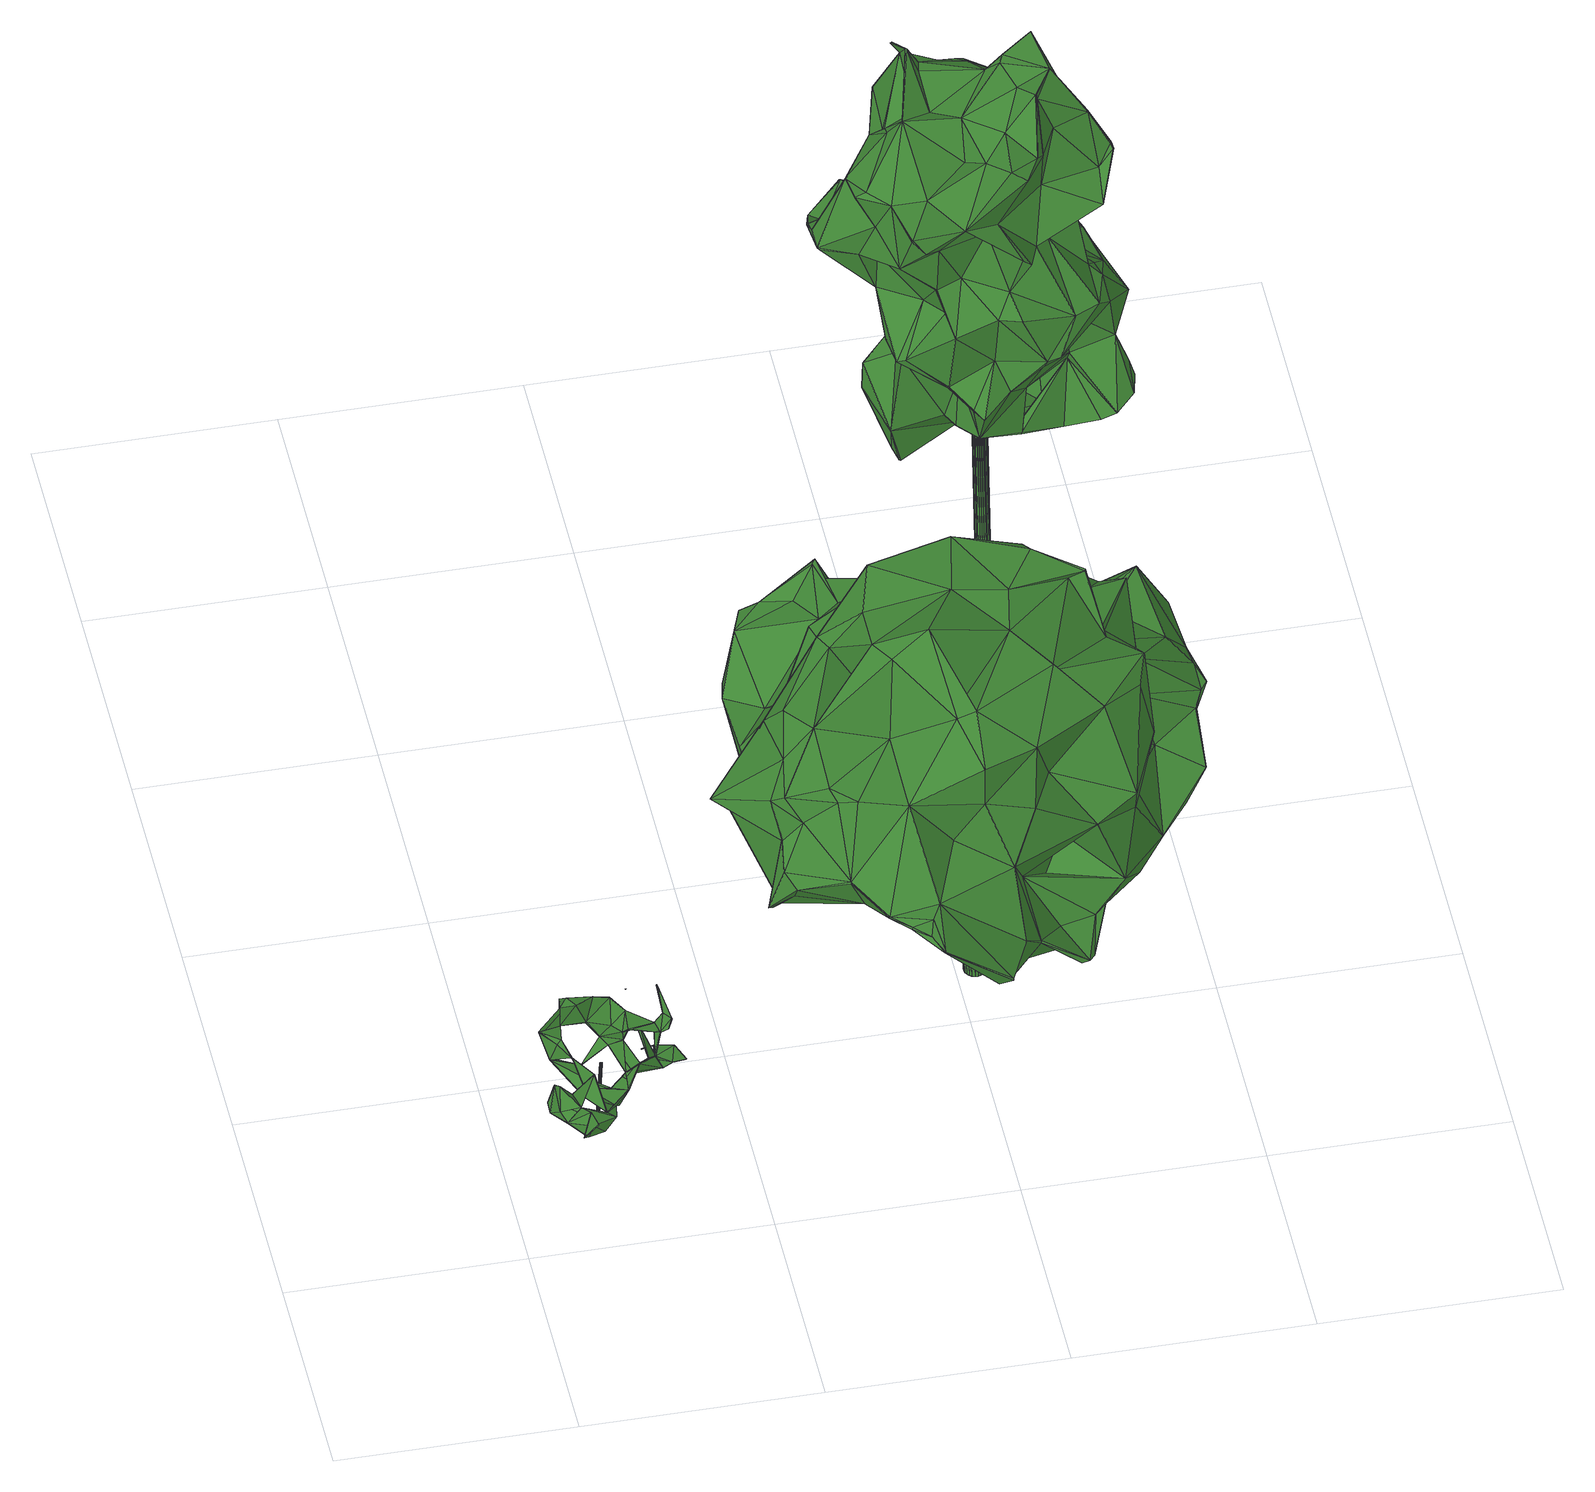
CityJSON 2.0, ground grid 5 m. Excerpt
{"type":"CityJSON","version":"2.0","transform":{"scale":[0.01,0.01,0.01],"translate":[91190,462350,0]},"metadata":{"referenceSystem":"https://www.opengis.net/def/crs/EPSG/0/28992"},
"CityObjects":{
"tree1":{"type":"SolitaryVegetationObject","attributes":{"gtid":108,"crown_width_m":3.18,"crown_median_z":3.45,"trunk_H_m":1.84,"trunk_DBH_m":0.0547,"trunk_radius_m":0.0273,"trunk_base_height_m":1.61,"original_gtid":"109"},"geometry":[{"type":"Solid","lod":"3","boundaries":[[[[0,1,2]],[[3,4,5]],[[6,7,8]],[[9,7,10]],[[11,12,13]],[[14,15,16]],[[17,18,19]],[[20,17,19]],[[21,22,23]],[[24,25,26]],[[27,28,29]],[[29,30,27]],[[31,13,24]],[[23,22,32]],[[25,33,34]],[[35,34,33]],[[36,37,38]],[[39,31,40]],[[39,11,31]],[[3,5,41]],[[11,13,31]],[[42,43,10]],[[44,45,46]],[[47,8,0]],[[48,49,46]],[[50,23,32]],[[6,42,7]],[[51,52,53]],[[54,4,3]],[[37,55,56]],[[18,57,58]],[[59,60,61]],[[62,44,63]],[[23,50,21]],[[64,65,20]],[[24,64,25]],[[47,6,8]],[[42,66,43]],[[67,68,69]],[[70,45,41]],[[15,71,72]],[[73,74,75]],[[76,77,78]],[[39,40,26]],[[20,25,64]],[[79,80,81]],[[82,13,12]],[[17,65,57]],[[38,37,83]],[[18,17,57]],[[84,48,85]],[[86,87,88]],[[6,66,42]],[[85,61,89]],[[90,91,63]],[[92,93,94]],[[95,8,7]],[[81,96,79]],[[81,80,96]],[[80,79,96]],[[97,49,62]],[[98,99,100]],[[29,16,101]],[[10,7,42]],[[22,56,29]],[[56,83,29]],[[44,90,53]],[[89,51,53]],[[66,102,103]],[[104,67,69]],[[100,61,105]],[[37,22,83]],[[106,107,108]],[[101,16,15]],[[47,90,6]],[[109,45,67]],[[108,35,106]],[[86,88,110]],[[60,111,61]],[[109,104,27]],[[67,104,109]],[[110,15,112]],[[90,102,66]],[[107,106,113]],[[107,113,75]],[[114,71,15]],[[51,36,38]],[[115,116,47]],[[105,117,110]],[[88,117,105]],[[73,118,119]],[[27,104,120]],[[15,72,101]],[[58,19,18]],[[66,6,90]],[[15,105,111]],[[109,27,85]],[[117,98,110]],[[94,52,51]],[[34,57,65]],[[45,48,46]],[[82,64,121]],[[82,121,13]],[[84,122,123]],[[84,123,73]],[[21,50,124]],[[75,74,107]],[[24,40,31]],[[26,40,24]],[[55,125,92]],[[126,127,128]],[[53,52,44]],[[61,111,30]],[[5,4,129]],[[70,67,45]],[[130,35,131]],[[66,103,43]],[[132,103,102]],[[87,71,88]],[[68,67,70]],[[68,70,133]],[[9,95,7]],[[117,134,98]],[[122,95,9]],[[129,4,54]],[[105,15,88]],[[48,76,49]],[[71,87,72]],[[62,49,76]],[[50,28,124]],[[38,83,135]],[[108,34,35]],[[136,100,99]],[[2,115,0]],[[1,115,2]],[[14,112,15]],[[26,107,74]],[[25,119,26]],[[34,119,25]],[[83,93,29]],[[92,29,93]],[[136,119,137]],[[85,27,105]],[[27,30,105]],[[34,138,119]],[[139,84,73]],[[139,73,75]],[[100,140,61]],[[138,74,119]],[[90,47,116]],[[118,141,136]],[[142,143,144]],[[144,122,84]],[[144,84,139]],[[145,144,143]],[[146,144,145]],[[147,145,143]],[[146,143,142]],[[105,112,98]],[[111,105,30]],[[89,61,30]],[[98,148,99]],[[136,141,100]],[[103,132,149]],[[30,125,89]],[[77,118,73]],[[36,89,125]],[[36,125,55]],[[26,119,107]],[[110,150,86]],[[144,95,122]],[[135,92,38]],[[38,92,51]],[[94,51,92]],[[94,21,151]],[[100,105,98]],[[85,105,61]],[[12,11,39]],[[88,15,110]],[[64,24,121]],[[144,139,142]],[[47,0,115]],[[120,151,28]],[[41,45,44]],[[114,59,71]],[[89,36,51]],[[69,151,120]],[[124,28,151]],[[146,147,143]],[[147,146,145]],[[26,138,39]],[[35,33,58]],[[44,52,69]],[[151,69,94]],[[94,69,52]],[[78,70,41]],[[78,149,70]],[[78,77,149]],[[78,152,76]],[[62,152,78]],[[62,76,152]],[[124,151,21]],[[19,58,33]],[[73,119,74]],[[28,16,29]],[[50,16,28]],[[28,27,120]],[[90,63,53]],[[34,39,138]],[[34,82,39]],[[98,150,110]],[[114,15,60]],[[60,15,111]],[[104,69,120]],[[12,39,82]],[[8,1,0]],[[22,21,83]],[[61,140,106]],[[32,16,50]],[[98,134,148]],[[129,54,70]],[[133,70,54]],[[20,65,17]],[[34,65,64]],[[138,26,74]],[[1,8,116]],[[1,116,115]],[[119,108,107]],[[37,36,55]],[[126,153,127]],[[106,35,130]],[[46,85,89]],[[84,154,118]],[[60,59,114]],[[59,61,88]],[[9,103,122]],[[144,62,91]],[[118,77,84]],[[136,137,118]],[[119,118,137]],[[136,99,119]],[[108,99,148]],[[108,119,99]],[[34,108,148]],[[83,21,93]],[[101,22,29]],[[61,130,88]],[[106,130,61]],[[37,56,22]],[[88,71,59]],[[130,117,88]],[[58,131,35]],[[148,131,34]],[[58,57,131]],[[57,34,131]],[[62,63,91]],[[32,155,72]],[[22,155,32]],[[44,69,68]],[[44,68,41]],[[153,126,3]],[[3,41,68]],[[3,68,133]],[[153,3,133]],[[129,156,5]],[[70,149,156]],[[70,156,129]],[[41,5,156]],[[77,76,84]],[[85,48,109]],[[144,91,95]],[[10,43,9]],[[103,9,43]],[[73,123,77]],[[149,77,123]],[[122,149,123]],[[122,103,149]],[[90,116,91]],[[116,8,91]],[[8,95,91]],[[157,98,112]],[[110,112,105]],[[101,72,155]],[[101,155,22]],[[150,98,157]],[[135,83,92]],[[85,49,84]],[[97,142,49]],[[56,92,83]],[[56,55,92]],[[46,49,85]],[[144,97,62]],[[146,97,144]],[[146,142,97]],[[45,109,48]],[[76,48,84]],[[16,72,157]],[[14,16,157]],[[86,72,87]],[[150,72,86]],[[150,157,72]],[[16,32,72]],[[53,63,89]],[[46,63,44]],[[46,89,63]],[[29,92,125]],[[29,125,30]],[[13,121,24]],[[34,64,82]],[[127,153,128]],[[126,128,3]],[[19,33,20]],[[25,20,33]],[[133,128,153]],[[54,128,133]],[[54,3,128]],[[130,134,117]],[[131,134,130]],[[131,148,134]],[[94,93,21]],[[139,49,142]],[[139,154,49]],[[154,84,49]],[[156,149,132]],[[156,132,41]],[[132,78,41]],[[90,44,102]],[[62,102,44]],[[78,102,62]],[[132,102,78]],[[140,139,113]],[[140,113,106]],[[154,139,140]],[[154,140,100]],[[75,113,139]],[[118,154,141]],[[100,141,154]],[[14,157,112]],[[158,159,160]],[[158,160,161]],[[160,159,162]],[[160,162,161]],[[161,162,163]],[[161,163,164]],[[162,159,165]],[[162,165,163]],[[163,165,166]],[[163,166,164]],[[165,159,167]],[[165,167,166]],[[166,167,168]],[[166,168,164]],[[167,159,169]],[[167,169,168]],[[168,169,170]],[[168,170,164]],[[169,159,171]],[[169,171,170]],[[171,159,172]],[[171,172,170]],[[170,172,173]],[[170,173,164]],[[172,159,174]],[[172,174,173]],[[173,174,175]],[[173,175,164]],[[174,159,176]],[[174,176,175]],[[176,159,177]],[[176,177,175]],[[175,177,178]],[[175,178,164]],[[177,159,179]],[[177,179,178]],[[178,179,180]],[[178,180,164]],[[179,159,181]],[[179,181,180]],[[181,159,182]],[[181,182,180]],[[180,182,183]],[[180,183,164]],[[182,159,184]],[[182,184,183]],[[183,184,185]],[[183,185,164]],[[184,159,186]],[[184,186,185]],[[185,186,187]],[[185,187,164]],[[186,159,188]],[[186,188,187]],[[187,188,189]],[[187,189,164]],[[188,159,190]],[[188,190,189]],[[189,190,191]],[[189,191,164]],[[190,159,192]],[[190,192,191]],[[191,192,193]],[[191,193,164]],[[192,159,194]],[[192,194,193]],[[194,159,195]],[[194,195,193]],[[193,195,196]],[[193,196,164]],[[195,159,197]],[[195,197,196]],[[196,197,198]],[[196,198,164]],[[197,159,199]],[[197,199,198]],[[198,199,200]],[[198,200,164]],[[199,159,201]],[[199,201,200]],[[200,201,202]],[[200,202,164]],[[201,159,158]],[[201,158,202]],[[202,158,161]],[[202,161,164]]]]}]},
"tree2":{"type":"SolitaryVegetationObject","attributes":{"gtid":69,"crown_width_m":10.31,"crown_median_z":7.06,"trunk_H_m":6.27,"trunk_DBH_m":0.471,"trunk_radius_m":0.235,"trunk_base_height_m":0.79,"original_gtid":"70"},"geometry":[{"type":"Solid","lod":"3","boundaries":[[[[203,204,205]],[[206,207,208]],[[206,208,209]],[[210,211,212]],[[213,214,215]],[[216,217,218]],[[219,220,221]],[[222,217,223]],[[224,225,226]],[[217,227,228]],[[229,230,231]],[[226,232,233]],[[226,233,234]],[[235,236,237]],[[238,239,240]],[[241,242,243]],[[225,213,215]],[[244,219,221]],[[245,246,235]],[[205,247,248]],[[249,250,251]],[[249,251,252]],[[233,253,234]],[[203,229,254]],[[255,256,257]],[[258,256,259]],[[260,261,262]],[[260,262,228]],[[247,263,264]],[[265,214,266]],[[267,268,269]],[[265,270,271]],[[220,272,273]],[[274,264,263]],[[243,264,274]],[[275,276,277]],[[275,277,278]],[[213,266,214]],[[279,280,281]],[[282,283,284]],[[285,286,287]],[[288,289,290]],[[246,291,292]],[[293,294,242]],[[295,296,297]],[[298,299,300]],[[275,301,302]],[[275,302,303]],[[304,305,306]],[[307,245,280]],[[308,309,299]],[[310,311,312]],[[313,314,315]],[[316,305,304]],[[317,302,318]],[[317,303,302]],[[319,262,261]],[[273,320,321]],[[273,321,255]],[[322,323,324]],[[211,300,325]],[[211,325,326]],[[290,327,328]],[[329,330,331]],[[332,265,266]],[[270,265,332]],[[333,334,312]],[[310,312,334]],[[224,213,225]],[[230,248,335]],[[208,207,336]],[[333,252,334]],[[280,245,281]],[[279,337,237]],[[316,304,296]],[[300,299,260]],[[338,339,340]],[[246,292,341]],[[342,343,288]],[[344,332,266]],[[243,345,264]],[[320,346,335]],[[248,247,335]],[[229,248,230]],[[203,248,229]],[[347,348,234]],[[205,248,203]],[[349,350,351]],[[220,273,221]],[[253,352,284]],[[353,301,354]],[[231,282,229]],[[355,290,289]],[[355,289,356]],[[357,298,358]],[[285,359,286]],[[360,361,362]],[[363,364,365]],[[366,250,367]],[[257,258,279]],[[254,329,368]],[[369,308,357]],[[336,347,370]],[[235,237,337]],[[235,337,245]],[[371,306,313]],[[244,372,219]],[[298,357,308]],[[365,356,373]],[[355,327,290]],[[336,374,347]],[[230,375,231]],[[288,356,289]],[[334,251,270]],[[270,251,366]],[[209,237,236]],[[376,363,370]],[[377,363,376]],[[296,378,316]],[[295,378,296]],[[245,307,344]],[[293,242,216]],[[244,273,257]],[[221,273,244]],[[286,273,272]],[[286,272,328]],[[265,271,214]],[[313,267,371]],[[315,267,313]],[[274,263,205]],[[360,350,324]],[[360,297,350]],[[205,263,247]],[[379,380,276]],[[223,217,302]],[[353,223,302]],[[291,245,344]],[[215,322,225]],[[331,225,322]],[[257,273,255]],[[379,381,380]],[[379,378,381]],[[382,383,384]],[[385,280,386]],[[387,227,222]],[[216,242,241]],[[216,388,318]],[[217,216,318]],[[295,297,360]],[[351,389,349]],[[390,384,383]],[[390,259,384]],[[391,343,342]],[[392,293,393]],[[394,393,293]],[[389,395,254]],[[259,357,396]],[[397,223,353]],[[397,387,223]],[[233,232,253]],[[339,353,354]],[[398,342,288]],[[280,399,210]],[[387,397,312]],[[333,312,397]],[[400,293,218]],[[400,394,293]],[[220,401,272]],[[328,272,401]],[[280,210,307]],[[402,213,403]],[[291,246,245]],[[320,247,264]],[[226,330,232]],[[240,382,238]],[[369,357,390]],[[301,404,354]],[[405,270,332]],[[360,324,323]],[[372,244,257]],[[400,218,217]],[[271,366,367]],[[326,406,212]],[[406,407,408]],[[301,409,404]],[[410,368,389]],[[338,252,333]],[[333,397,338]],[[279,281,337]],[[245,337,281]],[[230,335,375]],[[210,311,307]],[[411,307,311]],[[356,412,373]],[[402,403,266]],[[405,332,413]],[[405,413,270]],[[381,295,414]],[[341,348,415]],[[329,389,368]],[[416,358,300]],[[326,325,406]],[[365,285,356]],[[356,288,412]],[[206,236,207]],[[373,370,363]],[[373,363,365]],[[208,370,412]],[[412,370,373]],[[336,370,208]],[[308,261,260]],[[344,411,332]],[[417,293,392]],[[308,299,298]],[[392,393,319]],[[317,318,388]],[[223,387,222]],[[302,301,353]],[[390,357,259]],[[315,268,267]],[[296,304,297]],[[297,304,350]],[[369,383,417]],[[390,383,369]],[[407,325,260]],[[406,325,407]],[[260,325,300]],[[418,305,316]],[[349,389,329]],[[224,419,403]],[[241,420,388]],[[273,421,320]],[[422,320,421]],[[206,209,236]],[[317,423,424]],[[228,407,260]],[[369,261,308]],[[369,319,261]],[[295,360,414]],[[215,214,361]],[[361,322,215]],[[290,398,288]],[[366,251,250]],[[274,425,243]],[[317,424,303]],[[220,219,398]],[[253,426,234]],[[213,224,403]],[[212,311,210]],[[256,255,427]],[[384,259,256]],[[329,232,330]],[[402,266,213]],[[380,362,276]],[[381,378,295]],[[282,376,283]],[[331,324,349]],[[329,331,349]],[[361,214,271]],[[361,271,367]],[[210,399,211]],[[428,211,399]],[[310,270,413]],[[381,414,380]],[[429,292,291]],[[349,324,350]],[[374,348,347]],[[415,336,207]],[[430,205,204]],[[380,414,362]],[[360,362,414]],[[322,324,331]],[[403,429,291]],[[339,338,353]],[[397,353,338]],[[385,431,280]],[[301,275,409]],[[278,409,275]],[[320,335,247]],[[348,374,415]],[[242,239,345]],[[222,227,217]],[[369,417,392]],[[418,316,432]],[[300,358,298]],[[375,364,231]],[[231,364,377]],[[282,231,377]],[[282,377,376]],[[229,284,352]],[[254,229,352]],[[253,232,352]],[[209,433,237]],[[372,433,209]],[[254,368,410]],[[329,352,232]],[[254,352,329]],[[255,321,238]],[[334,252,251]],[[217,228,262]],[[305,418,303]],[[304,306,350]],[[344,307,411]],[[208,391,209]],[[225,330,226]],[[331,330,225]],[[287,328,327]],[[351,350,306]],[[351,306,371]],[[271,270,366]],[[312,311,406]],[[212,406,311]],[[413,311,310]],[[411,311,413]],[[398,401,220]],[[287,327,355]],[[336,415,374]],[[398,290,401]],[[290,328,401]],[[367,434,361]],[[362,361,434]],[[212,211,326]],[[242,294,239]],[[240,239,294]],[[305,314,306]],[[300,211,416]],[[396,428,399]],[[370,283,376]],[[299,309,260]],[[357,358,396]],[[344,266,403]],[[344,403,291]],[[362,277,276]],[[254,204,203]],[[403,419,429]],[[435,436,314]],[[315,314,268]],[[413,332,411]],[[313,306,314]],[[354,404,339]],[[284,229,282]],[[416,428,358]],[[400,217,394]],[[348,429,419]],[[382,240,417]],[[416,211,428]],[[358,428,396]],[[268,314,437]],[[205,437,274]],[[430,269,268]],[[437,436,274]],[[275,303,418]],[[276,275,418]],[[276,418,379]],[[204,267,269]],[[430,204,269]],[[303,424,305]],[[226,419,224]],[[417,383,382]],[[410,389,254]],[[356,285,287]],[[356,287,355]],[[338,438,252]],[[391,288,343]],[[239,238,321]],[[239,321,320]],[[377,364,363]],[[209,342,372]],[[391,342,209]],[[219,372,342]],[[439,283,370]],[[207,236,440]],[[217,262,394]],[[319,394,262]],[[228,227,408]],[[407,228,408]],[[387,408,227]],[[319,393,394]],[[396,431,259]],[[259,431,258]],[[312,408,387]],[[406,408,312]],[[395,389,441]],[[339,278,340]],[[375,365,364]],[[365,375,285]],[[398,219,342]],[[382,427,238]],[[255,238,427]],[[359,285,422]],[[442,425,274]],[[443,258,431]],[[443,279,258]],[[399,280,431]],[[399,431,396]],[[339,404,409]],[[442,435,424]],[[305,424,435]],[[305,435,314]],[[351,441,389]],[[328,287,286]],[[420,243,425]],[[243,242,345]],[[434,278,277]],[[308,260,309]],[[435,442,436]],[[252,438,249]],[[340,249,438]],[[310,334,270]],[[437,205,430]],[[437,430,268]],[[437,314,436]],[[267,395,371]],[[236,235,440]],[[415,440,341]],[[415,207,440]],[[254,395,204]],[[267,204,395]],[[426,439,370]],[[339,409,278]],[[216,218,293]],[[426,253,439]],[[338,340,438]],[[412,391,208]],[[241,388,216]],[[412,288,391]],[[318,302,217]],[[378,379,432]],[[285,375,444]],[[335,346,444]],[[335,444,375]],[[285,444,346]],[[258,257,256]],[[256,382,384]],[[256,427,382]],[[285,346,422]],[[320,422,346]],[[378,432,316]],[[369,392,319]],[[279,386,280]],[[279,445,257]],[[372,257,445]],[[237,445,279]],[[443,386,279]],[[360,323,361]],[[372,445,433]],[[237,433,445]],[[284,283,253]],[[439,253,283]],[[264,345,320]],[[386,443,446]],[[386,446,385]],[[234,426,347]],[[370,347,426]],[[434,277,362]],[[348,419,234]],[[226,234,419]],[[434,249,340]],[[434,340,278]],[[446,443,431]],[[446,431,385]],[[434,367,250]],[[434,250,249]],[[420,241,243]],[[348,292,429]],[[320,345,239]],[[388,420,425]],[[348,341,292]],[[286,421,273]],[[286,359,421]],[[422,421,359]],[[388,425,317]],[[317,425,423]],[[423,425,424]],[[442,424,425]],[[417,294,293]],[[240,294,417]],[[361,323,322]],[[371,395,441]],[[371,441,351]],[[246,440,235]],[[246,341,440]],[[418,432,379]],[[442,274,436]],[[447,448,449]],[[447,449,450]],[[450,449,451]],[[450,451,452]],[[449,448,453]],[[449,453,451]],[[451,453,454]],[[451,454,452]],[[453,448,455]],[[453,455,454]],[[454,455,456]],[[454,456,452]],[[455,448,457]],[[455,457,456]],[[456,457,458]],[[456,458,452]],[[457,448,459]],[[457,459,458]],[[458,459,460]],[[458,460,452]],[[459,448,461]],[[459,461,460]],[[460,461,462]],[[460,462,452]],[[461,448,463]],[[461,463,462]],[[462,463,464]],[[462,464,452]],[[463,448,465]],[[463,465,464]],[[464,465,466]],[[464,466,452]],[[465,448,467]],[[465,467,466]],[[466,467,468]],[[466,468,452]],[[467,448,469]],[[467,469,468]],[[468,469,470]],[[468,470,452]],[[469,448,471]],[[469,471,470]],[[470,471,472]],[[470,472,452]],[[471,448,473]],[[471,473,472]],[[472,473,474]],[[472,474,452]],[[473,448,475]],[[473,475,474]],[[474,475,476]],[[474,476,452]],[[475,448,477]],[[475,477,476]],[[476,477,478]],[[476,478,452]],[[477,448,479]],[[477,479,478]],[[478,479,480]],[[478,480,452]],[[479,448,481]],[[479,481,480]],[[480,481,482]],[[480,482,452]],[[481,448,483]],[[481,483,482]],[[482,483,484]],[[482,484,452]],[[483,448,485]],[[483,485,484]],[[484,485,486]],[[484,486,452]],[[485,448,487]],[[485,487,486]],[[486,487,488]],[[486,488,452]],[[487,448,489]],[[487,489,488]],[[488,489,490]],[[488,490,452]],[[489,448,491]],[[489,491,490]],[[490,491,492]],[[490,492,452]],[[491,448,493]],[[491,493,492]],[[492,493,494]],[[492,494,452]],[[493,448,495]],[[493,495,494]],[[494,495,496]],[[494,496,452]],[[495,448,447]],[[495,447,496]],[[496,447,450]],[[496,450,452]]]]}]},
"tree3":{"type":"SolitaryVegetationObject","attributes":{"gtid":59,"crown_width_m":5.95,"crown_median_z":9.37,"trunk_H_m":7.91,"trunk_DBH_m":0.302,"trunk_radius_m":0.151,"trunk_base_height_m":1.46,"original_gtid":"59"},"geometry":[{"type":"Solid","lod":"3","boundaries":[[[[497,498,499]],[[500,501,502]],[[503,504,505]],[[506,507,508]],[[509,510,501]],[[511,512,513]],[[514,515,516]],[[517,518,519]],[[517,520,518]],[[521,522,523]],[[524,525,526]],[[527,525,524]],[[528,502,529]],[[530,531,532]],[[533,531,530]],[[534,535,536]],[[537,538,539]],[[537,540,538]],[[541,542,543]],[[544,545,511]],[[546,547,548]],[[529,536,535]],[[549,550,551]],[[552,551,550]],[[508,553,506]],[[554,555,556]],[[529,535,528]],[[534,528,535]],[[557,558,559]],[[560,561,562]],[[563,564,565]],[[566,567,544]],[[509,500,568]],[[569,558,570]],[[498,571,572]],[[556,573,554]],[[510,574,575]],[[523,576,577]],[[511,578,512]],[[497,499,579]],[[545,578,511]],[[580,515,514]],[[581,498,572]],[[582,583,584]],[[585,586,549]],[[587,588,589]],[[519,590,591]],[[582,592,593]],[[554,594,555]],[[549,551,595]],[[596,510,509]],[[557,583,558]],[[504,573,556]],[[597,598,599]],[[597,599,600]],[[601,590,602]],[[523,577,603]],[[604,525,605]],[[606,607,608]],[[609,610,611]],[[522,612,523]],[[581,613,498]],[[614,615,616]],[[597,552,617]],[[618,548,543]],[[565,564,619]],[[502,620,500]],[[621,500,620]],[[528,620,502]],[[622,623,624]],[[625,620,528]],[[626,587,589]],[[627,628,629]],[[552,546,617]],[[630,631,632]],[[631,633,632]],[[634,635,619]],[[610,635,634]],[[636,542,637]],[[638,626,600]],[[638,600,639]],[[605,542,640]],[[641,642,643]],[[644,643,642]],[[604,605,645]],[[646,498,647]],[[646,647,625]],[[648,649,650]],[[651,652,653]],[[636,654,655]],[[656,603,657]],[[626,589,600]],[[658,659,651]],[[529,624,660]],[[526,525,661]],[[662,663,641]],[[664,663,662]],[[504,554,573]],[[613,665,649]],[[505,571,503]],[[503,571,534]],[[666,662,667]],[[554,668,594]],[[669,649,665]],[[591,670,520]],[[671,670,591]],[[577,672,673]],[[519,520,517]],[[591,520,519]],[[543,548,674]],[[623,615,675]],[[565,619,511]],[[537,636,676]],[[654,636,537]],[[543,542,636]],[[609,611,677]],[[678,527,524]],[[618,543,655]],[[606,679,680]],[[588,681,682]],[[682,595,588]],[[683,593,518]],[[648,684,533]],[[596,587,626]],[[521,685,567]],[[521,567,522]],[[686,687,506]],[[579,688,497]],[[599,578,689]],[[497,688,647]],[[556,555,690]],[[569,691,628]],[[692,684,648]],[[500,621,568]],[[693,652,651]],[[694,642,695]],[[590,696,610]],[[697,533,644]],[[508,698,553]],[[597,617,699]],[[581,669,665]],[[528,534,700]],[[701,613,649]],[[616,702,703]],[[704,705,523]],[[605,640,645]],[[676,677,537]],[[611,537,677]],[[559,612,557]],[[611,610,706]],[[511,619,635]],[[511,635,707]],[[681,587,509]],[[577,657,603]],[[574,626,638]],[[596,626,574]],[[544,567,545]],[[627,708,559]],[[556,505,504]],[[612,522,557]],[[539,563,709]],[[539,709,710]],[[543,636,655]],[[551,588,595]],[[624,711,712]],[[713,712,711]],[[714,715,666]],[[630,633,631]],[[546,548,618]],[[716,549,717]],[[674,716,541]],[[581,665,613]],[[543,674,541]],[[511,513,565]],[[718,514,516]],[[526,719,695]],[[710,709,720]],[[650,649,721]],[[722,723,724]],[[725,503,652]],[[726,722,727]],[[648,701,649]],[[657,554,725]],[[699,720,709]],[[637,728,729]],[[678,729,728]],[[630,632,633]],[[590,601,707]],[[730,707,601]],[[731,638,732]],[[564,538,540]],[[664,715,663]],[[509,587,596]],[[733,614,703]],[[612,708,523]],[[667,506,666]],[[734,697,532]],[[735,736,507]],[[737,681,509]],[[599,732,639]],[[694,738,642]],[[678,728,527]],[[542,728,637]],[[580,739,642]],[[689,578,545]],[[583,740,558]],[[741,719,742]],[[741,742,686]],[[737,509,568]],[[691,569,570]],[[536,651,659]],[[528,700,625]],[[700,646,625]],[[497,647,498]],[[577,668,657]],[[554,657,668]],[[743,592,582]],[[707,730,511]],[[646,571,498]],[[658,651,653]],[[658,653,503]],[[644,738,697]],[[642,738,644]],[[544,730,566]],[[562,689,744]],[[679,727,745]],[[746,553,698]],[[613,747,498]],[[518,606,683]],[[608,729,726]],[[637,729,608]],[[566,730,601]],[[567,566,601]],[[748,724,526]],[[605,525,527]],[[552,550,546]],[[730,544,511]],[[602,584,583]],[[603,656,560]],[[577,673,668]],[[681,588,587]],[[507,682,749]],[[613,715,750]],[[701,715,613]],[[500,509,501]],[[598,513,512]],[[597,513,598]],[[547,674,548]],[[690,669,581]],[[678,723,729]],[[614,675,615]],[[541,716,640]],[[604,661,525]],[[678,724,723]],[[534,659,658]],[[669,721,649]],[[618,617,546]],[[530,644,533]],[[648,663,715]],[[652,751,725]],[[637,752,609]],[[745,753,695]],[[688,681,737]],[[641,663,648]],[[542,605,728]],[[754,740,582]],[[507,749,579]],[[606,680,683]],[[629,755,756]],[[629,756,757]],[[527,728,605]],[[554,503,725]],[[708,704,523]],[[705,704,734]],[[714,758,499]],[[598,512,599]],[[541,640,542]],[[737,568,620]],[[748,753,727]],[[722,748,727]],[[554,504,503]],[[699,513,597]],[[645,736,735]],[[540,634,564]],[[619,564,634]],[[685,759,562]],[[601,602,760]],[[545,744,689]],[[657,751,656]],[[725,751,657]],[[672,576,705]],[[712,575,660]],[[712,660,624]],[[695,748,526]],[[700,571,646]],[[533,684,673]],[[641,761,662]],[[588,551,589]],[[682,549,595]],[[693,762,763]],[[589,551,552]],[[533,641,648]],[[727,753,745]],[[677,676,637]],[[636,637,676]],[[680,764,683]],[[593,683,764]],[[682,681,749]],[[765,673,672]],[[637,609,677]],[[567,744,545]],[[755,516,515]],[[755,515,580]],[[506,758,666]],[[688,579,749]],[[688,749,681]],[[763,731,766]],[[505,572,571]],[[689,732,599]],[[600,599,639]],[[567,767,522]],[[559,708,612]],[[562,759,560]],[[716,674,550]],[[547,550,674]],[[526,661,719]],[[695,642,739]],[[695,739,745]],[[739,514,745]],[[745,514,768]],[[582,740,583]],[[742,719,661]],[[742,661,686]],[[735,604,645]],[[731,732,562]],[[645,640,716]],[[769,710,720]],[[679,745,768]],[[557,767,583]],[[760,583,767]],[[601,767,567]],[[601,760,767]],[[522,767,557]],[[627,569,628]],[[629,757,627]],[[704,757,756]],[[734,704,756]],[[769,654,710]],[[559,558,569]],[[656,561,560]],[[562,561,731]],[[766,731,561]],[[644,770,643]],[[622,712,713]],[[682,771,549]],[[717,645,716]],[[771,585,549]],[[507,771,682]],[[736,771,507]],[[736,645,771]],[[563,513,699]],[[565,513,563]],[[505,556,772]],[[507,687,735]],[[596,574,510]],[[773,702,616]],[[555,594,721]],[[555,721,690]],[[669,690,721]],[[769,774,618]],[[686,735,687]],[[753,748,695]],[[775,671,591]],[[519,518,776]],[[582,584,743]],[[536,529,660]],[[756,755,734]],[[697,734,755]],[[623,713,615]],[[620,625,737]],[[693,536,660]],[[580,642,755]],[[693,660,575]],[[514,777,580]],[[697,738,532]],[[553,758,506]],[[726,679,606]],[[727,679,726]],[[766,778,763]],[[693,763,778]],[[559,569,627]],[[746,507,579]],[[514,739,777]],[[735,686,661]],[[735,661,604]],[[693,651,536]],[[694,695,719]],[[741,694,719]],[[743,776,518]],[[755,629,516]],[[637,608,752]],[[697,755,642]],[[562,732,689]],[[570,740,754]],[[558,740,570]],[[733,675,614]],[[599,512,578]],[[690,772,556]],[[641,643,761]],[[533,642,641]],[[603,779,523]],[[507,506,687]],[[666,758,714]],[[666,664,662]],[[746,758,553]],[[579,758,746]],[[499,758,579]],[[518,670,606]],[[521,523,779]],[[654,769,655]],[[686,780,741]],[[694,741,780]],[[770,780,686]],[[607,670,671]],[[607,606,670]],[[743,584,590]],[[752,781,607]],[[602,590,584]],[[778,656,751]],[[693,778,751]],[[693,751,652]],[[580,777,739]],[[648,715,701]],[[639,732,638]],[[589,552,600]],[[597,600,552]],[[642,533,697]],[[581,572,782]],[[581,782,690]],[[572,505,782]],[[746,698,507]],[[634,706,610]],[[668,684,594]],[[692,594,684]],[[668,673,684]],[[672,734,531]],[[532,531,734]],[[562,744,685]],[[567,685,744]],[[608,726,606]],[[577,576,672]],[[778,561,656]],[[766,561,778]],[[747,714,499]],[[747,499,498]],[[680,783,764]],[[716,550,549]],[[607,781,608]],[[575,624,510]],[[775,609,671]],[[752,671,609]],[[784,718,691]],[[650,692,648]],[[520,670,518]],[[721,594,692]],[[721,692,650]],[[590,776,743]],[[590,519,776]],[[503,534,658]],[[782,505,772]],[[782,772,690]],[[608,781,752]],[[754,582,783]],[[575,712,622]],[[671,752,607]],[[590,610,785]],[[590,785,591]],[[764,582,593]],[[582,764,783]],[[591,785,775]],[[620,568,621]],[[714,750,715]],[[510,624,501]],[[502,501,624]],[[529,502,624]],[[616,615,713]],[[784,691,570]],[[644,780,770]],[[530,780,644]],[[718,516,629]],[[786,733,703]],[[518,592,743]],[[602,583,760]],[[549,586,717]],[[771,645,586]],[[771,586,585]],[[717,586,645]],[[643,770,761]],[[662,761,667]],[[655,769,618]],[[617,720,699]],[[618,774,617]],[[768,784,787]],[[784,768,514]],[[570,787,784]],[[783,679,768]],[[768,787,783]],[[787,754,783]],[[787,570,754]],[[603,560,779]],[[628,718,629]],[[691,718,628]],[[680,679,783]],[[775,785,609]],[[610,609,785]],[[784,514,718]],[[521,779,685]],[[685,779,759]],[[560,759,779]],[[547,546,550]],[[647,737,625]],[[688,737,647]],[[747,613,750]],[[747,750,714]],[[707,696,590]],[[707,635,696]],[[635,610,696]],[[624,575,622]],[[575,762,693]],[[713,623,622]],[[703,623,786]],[[773,711,624]],[[713,711,788]],[[773,788,711]],[[700,534,571]],[[731,763,762]],[[574,638,762]],[[574,762,575]],[[731,762,638]],[[770,686,761]],[[506,761,686]],[[667,761,506]],[[508,507,698]],[[518,593,592]],[[773,624,623]],[[623,789,773]],[[699,709,563]],[[720,617,774]],[[769,720,774]],[[789,702,773]],[[614,616,703]],[[773,616,788]],[[713,788,616]],[[536,659,534]],[[702,790,703]],[[702,789,790]],[[623,790,789]],[[703,790,623]],[[708,791,704]],[[729,722,726]],[[729,723,722]],[[722,724,748]],[[526,724,524]],[[672,705,734]],[[765,672,531]],[[765,531,673]],[[524,724,678]],[[673,531,533]],[[532,792,530]],[[738,792,532]],[[539,538,563]],[[623,675,786]],[[710,537,539]],[[563,538,564]],[[537,710,654]],[[780,530,792]],[[694,780,792]],[[694,792,738]],[[503,653,652]],[[666,715,664]],[[537,611,706]],[[540,706,634]],[[537,706,540]],[[786,675,733]],[[523,705,576]],[[708,627,791]],[[757,704,791]],[[757,791,627]],[[793,794,795]],[[793,795,796]],[[796,795,797]],[[796,797,798]],[[795,794,799]],[[795,799,797]],[[797,799,800]],[[797,800,798]],[[799,794,801]],[[799,801,800]],[[800,801,802]],[[800,802,798]],[[801,794,803]],[[801,803,802]],[[802,803,804]],[[802,804,798]],[[803,794,805]],[[803,805,804]],[[804,805,806]],[[804,806,798]],[[805,794,807]],[[805,807,806]],[[806,807,808]],[[806,808,798]],[[807,794,809]],[[807,809,808]],[[808,809,810]],[[808,810,798]],[[809,794,811]],[[809,811,810]],[[810,811,812]],[[810,812,798]],[[811,794,813]],[[811,813,812]],[[812,813,814]],[[812,814,798]],[[813,794,815]],[[813,815,814]],[[814,815,816]],[[814,816,798]],[[815,794,817]],[[815,817,816]],[[816,817,818]],[[816,818,798]],[[817,794,819]],[[817,819,818]],[[818,819,820]],[[818,820,798]],[[819,794,821]],[[819,821,820]],[[820,821,822]],[[820,822,798]],[[821,794,823]],[[821,823,822]],[[822,823,824]],[[822,824,798]],[[823,794,825]],[[823,825,824]],[[824,825,826]],[[824,826,798]],[[825,794,827]],[[825,827,826]],[[826,827,828]],[[826,828,798]],[[827,794,829]],[[827,829,828]],[[828,829,830]],[[828,830,798]],[[829,794,831]],[[829,831,830]],[[830,831,832]],[[830,832,798]],[[831,794,833]],[[831,833,832]],[[832,833,834]],[[832,834,798]],[[833,794,835]],[[833,835,834]],[[834,835,836]],[[834,836,798]],[[835,794,837]],[[835,837,836]],[[836,837,838]],[[836,838,798]],[[837,794,839]],[[837,839,838]],[[838,839,840]],[[838,840,798]],[[839,794,841]],[[839,841,840]],[[840,841,842]],[[840,842,798]],[[841,794,793]],[[841,793,842]],[[842,793,796]],[[842,796,798]]]]}]}
},
"vertices":[
[307,375,249],[306,374,249],[305,375,249],[334,301,409],[347,271,418],[338,265,398],[361,320,300],[361,319,299],[323,338,289],[347,269,301],[374,268,305],[152,49,368],[152,50,369],[121,42,345],[115,269,393],[102,282,343],[131,329,386],[88,174,375],[87,174,374],[70,157,346],[69,127,345],[202,355,430],[138,375,417],[146,342,448],[138,87,304],[102,113,324],[177,108,292],[206,306,365],[184,330,386],[183,330,384],[206,306,363],[122,42,345],[129,320,444],[91,134,338],[133,128,348],[128,194,322],[202,395,351],[171,405,367],[202,396,352],[148,82,337],[140,86,304],[316,301,385],[375,268,306],[347,268,302],[292,320,360],[261,289,388],[251,298,374],[323,339,290],[245,262,387],[246,240,320],[162,321,444],[233,362,366],[266,344,390],[287,325,356],[346,271,419],[197,392,354],[171,404,367],[98,175,369],[97,201,334],[121,313,310],[121,313,312],[163,275,322],[299,278,314],[287,323,356],[102,112,326],[91,133,339],[347,269,303],[261,289,390],[316,301,387],[266,343,391],[321,267,390],[101,283,343],[86,321,386],[243,193,315],[215,182,287],[222,190,280],[272,229,350],[272,227,350],[306,245,349],[294,480,318],[296,480,318],[295,480,317],[146,94,363],[171,405,368],[246,239,320],[220,287,356],[113,269,393],[85,320,386],[100,282,343],[234,344,345],[319,301,295],[318,301,294],[209,369,364],[202,355,428],[238,364,413],[319,301,293],[295,479,318],[251,264,291],[139,249,371],[174,196,366],[174,232,319],[131,330,385],[301,277,314],[325,254,304],[251,298,376],[163,275,324],[155,224,288],[214,183,286],[144,194,321],[245,262,389],[137,249,371],[163,276,323],[138,250,371],[182,226,301],[120,313,311],[306,375,250],[322,338,290],[172,232,319],[241,194,315],[189,144,309],[234,331,367],[146,82,337],[324,255,303],[272,228,349],[202,354,429],[209,369,362],[331,349,441],[331,349,443],[332,348,442],[338,264,399],[154,224,290],[128,194,324],[307,245,349],[333,301,410],[154,204,329],[198,393,355],[156,203,329],[214,183,288],[202,115,321],[213,226,295],[182,227,302],[182,225,302],[250,264,290],[259,307,244],[252,264,290],[260,306,244],[260,307,245],[260,307,243],[173,196,368],[307,243,349],[121,270,404],[238,362,413],[300,276,314],[330,349,442],[213,226,297],[130,330,386],[322,267,389],[121,270,402],[193,252,161],[190,252,161],[193,253,161],[200,250,345],[192,253,161],[200,251,345],[198,250,345],[192,254,161],[200,252,345],[191,254,161],[199,252,345],[191,255,161],[198,252,345],[190,255,161],[189,255,161],[197,252,345],[189,254,161],[196,252,345],[188,254,161],[188,253,161],[195,251,345],[187,253,161],[195,250,345],[187,252,161],[187,251,161],[195,249,345],[188,251,161],[195,248,345],[188,250,161],[196,248,345],[189,250,161],[196,247,345],[189,249,161],[197,247,345],[190,249,161],[198,247,345],[191,249,161],[191,250,161],[199,247,345],[192,250,161],[199,248,345],[192,251,161],[200,248,345],[193,251,161],[200,249,345],
[1334,457,463],[1246,362,480],[1202,481,418],[1226,824,797],[1327,833,913],[1393,840,737],[1237,932,735],[822,776,1019],[764,859,892],[723,757,972],[988,380,1036],[948,380,1023],[984,280,968],[906,591,602],[715,574,586],[836,624,694],[1244,1147,730],[1297,1127,624],[1213,1150,729],[662,505,715],[610,392,647],[1165,485,1035],[1101,332,959],[1259,435,948],[634,641,678],[593,704,593],[1393,511,502],[1465,632,467],[1508,644,545],[1312,371,762],[1346,510,922],[1365,563,958],[1167,809,1066],[1173,910,948],[1152,921,944],[1009,958,563],[1024,785,616],[944,922,563],[954,545,562],[994,708,596],[1090,635,532],[1182,1122,750],[1020,797,1125],[1170,735,1120],[1220,631,463],[1288,626,457],[628,346,831],[697,334,883],[595,368,884],[565,366,884],[1379,530,770],[1288,367,537],[1049,1014,572],[946,1014,734],[1076,1110,726],[945,1014,738],[860,1069,728],[568,858,713],[668,827,533],[640,737,590],[1170,507,431],[1169,627,480],[841,501,1094],[916,505,1158],[1200,245,456],[1169,293,453],[1221,342,472],[676,477,959],[827,457,920],[1372,1075,632],[1207,1025,594],[1150,486,445],[740,279,650],[769,176,699],[707,257,731],[600,268,723],[1037,988,885],[949,869,958],[1008,883,962],[1410,679,592],[1325,612,702],[1332,517,651],[1432,874,527],[1384,995,621],[1448,992,606],[1448,1047,736],[1518,1071,602],[1471,1095,620],[1106,641,1107],[1268,680,1092],[832,765,659],[948,826,661],[860,57,699],[997,60,594],[998,61,598],[630,998,813],[575,891,721],[608,936,818],[585,344,623],[748,406,565],[799,332,567],[996,99,558],[957,197,498],[1086,222,532],[845,770,1105],[603,900,710],[575,890,717],[631,559,941],[732,718,978],[598,595,886],[1170,224,460],[1136,277,457],[1172,255,455],[975,88,563],[931,446,576],[864,463,618],[695,831,530],[1205,813,596],[1151,885,682],[986,286,870],[928,318,753],[1038,249,721],[642,795,730],[681,695,844],[1491,1067,601],[1429,1070,615],[1227,348,713],[1136,393,831],[1091,298,828],[812,561,1086],[456,428,853],[610,456,906],[1327,724,520],[1377,798,945],[1030,876,969],[583,341,796],[551,313,643],[579,295,751],[1270,682,1095],[1343,1013,702],[1385,1005,722],[991,650,1120],[1094,739,592],[1351,746,543],[1314,708,896],[1301,629,952],[1040,252,720],[1047,172,590],[1087,225,535],[1318,418,679],[576,369,628],[560,327,633],[1516,1072,599],[1522,912,624],[727,1007,788],[670,988,838],[1370,959,631],[872,177,719],[835,307,874],[770,176,703],[1526,782,627],[1511,756,602],[1541,801,629],[686,369,892],[736,326,886],[1182,491,569],[657,887,706],[1390,756,762],[1186,221,467],[1209,1023,752],[1522,838,650],[1294,666,930],[1455,755,508],[1378,718,701],[1509,754,606],[858,59,696],[807,139,696],[808,140,700],[840,98,707],[943,926,563],[822,977,707],[857,1012,711],[858,841,848],[1015,867,790],[547,567,758],[939,488,568],[1074,349,599],[801,999,723],[1370,951,719],[724,800,591],[724,797,588],[699,752,610],[1221,338,478],[787,1009,913],[501,484,779],[1370,1115,634],[808,886,902],[698,712,662],[1369,1113,631],[980,479,979],[1091,556,1076],[563,324,633],[812,606,912],[646,677,843],[572,703,722],[573,670,717],[603,310,669],[1139,436,517],[814,665,1077],[1473,878,693],[749,678,981],[851,139,714],[1293,763,965],[731,953,861],[815,928,714],[871,207,660],[1164,497,1008],[960,525,559],[1249,981,634],[1327,839,659],[988,407,589],[945,340,565],[1063,464,516],[1308,694,879],[1007,961,566],[779,997,911],[1238,698,1062],[1205,365,467],[800,975,890],[858,151,678],[1078,942,873],[708,259,735],[1078,311,510],[1122,346,487],[1160,339,467],[585,338,798],[1322,614,705],[1224,785,1024],[1146,322,476],[1101,368,499],[940,986,731],[1419,778,538],[1069,960,878],[849,915,748],[1063,653,80],[1040,652,79],[1062,659,80],[1042,636,706],[1041,642,707],[1018,635,706],[1060,664,80],[1038,648,707],[1056,669,80],[1035,653,707],[1051,673,80],[1029,656,706],[1046,675,80],[1024,658,706],[1039,676,80],[1018,659,706],[1033,674,79],[1012,658,706],[1028,672,79],[1006,656,706],[1023,668,79],[1001,652,705],[1019,663,79],[998,647,705],[1017,658,78],[996,641,705],[1016,651,78],[995,635,705],[1017,645,78],[996,629,705],[1020,640,78],[998,623,704],[1024,635,78],[1002,618,704],[1029,631,78],[1007,615,705],[1035,629,78],[1013,613,705],[1041,628,78],[1019,612,705],[1047,629,79],[1025,613,705],[1052,632,79],[1031,615,705],[1057,636,79],[1035,619,706],[1061,641,79],[1039,624,706],[1063,647,80],[1041,630,706],
[1483,1911,666],[1382,1909,603],[1448,1930,669],[1565,1642,642],[1523,1606,628],[1494,1623,600],[1232,1748,530],[1110,1736,458],[1232,1751,529],[1356,2043,856],[1515,1902,865],[1419,1936,924],[1538,1697,756],[1443,1688,733],[1215,1602,1183],[1319,1542,1139],[1287,1637,1157],[1171,1912,1011],[1152,1938,902],[1035,1967,1023],[1133,1953,1391],[1151,1948,1366],[1151,1893,1426],[1136,1954,1392],[1064,1743,1021],[1022,1723,1046],[1062,1750,926],[1372,2114,1090],[1383,2080,1076],[1317,2079,1032],[1404,2076,1183],[1434,1673,561],[1426,1660,560],[1276,1862,853],[1163,1885,878],[1150,1924,887],[1219,1946,736],[1385,1692,540],[1406,1666,554],[1333,1622,592],[1427,1806,1401],[1388,1744,1391],[1392,1758,1368],[1386,1744,1393],[1467,1796,1131],[1441,1935,1206],[1514,1801,1173],[1126,1559,1175],[1159,1592,1150],[1514,1702,1112],[1490,1747,1114],[1520,1763,1155],[1467,1753,942],[1464,1741,1084],[1489,1725,932],[1402,1705,1039],[1332,1934,797],[1082,1699,577],[1054,1848,565],[1098,1771,464],[944,1754,1050],[942,1798,1059],[939,1834,1042],[1094,1607,850],[1179,1589,779],[1185,1557,938],[1389,1683,1284],[1371,1652,1307],[1342,1602,1297],[1099,1566,1208],[1082,1609,1100],[1565,1696,683],[942,1835,1043],[1097,1822,1112],[1338,1811,562],[1327,1846,556],[1107,1736,459],[1372,1589,799],[1338,1601,736],[1092,1775,889],[1076,1720,809],[1262,1623,1151],[1483,1949,725],[1166,1988,903],[1294,1939,567],[1072,1865,1233],[1005,1771,1212],[1095,1802,1291],[1441,1866,903],[1335,1824,1004],[1515,1632,910],[1513,1698,923],[1486,1599,939],[1122,1781,1336],[1154,1892,1427],[1099,1863,1241],[1108,2007,1226],[1058,1860,619],[1506,1750,909],[1423,1687,856],[1371,1663,1058],[1336,1539,1127],[1301,1585,1018],[1432,1571,941],[1076,1661,1225],[1033,1700,1234],[1078,1619,838],[1386,2032,1062],[1415,1998,1173],[1163,2009,1236],[1232,1970,1311],[1285,1972,1303],[1312,1885,1347],[1242,1780,1325],[1339,1874,1370],[949,1752,1045],[1276,1984,572],[1186,1758,619],[1241,1682,617],[1245,1831,627],[1514,1699,1113],[1551,1774,1189],[1309,1607,1320],[1533,1725,624],[1577,1693,644],[1297,1651,727],[1287,1686,742],[1441,1701,708],[1506,1766,627],[1396,1538,865],[954,1897,1006],[955,1896,1008],[1033,1968,1024],[1277,2120,425],[1278,2118,426],[1276,2118,425],[1276,2119,428],[1320,1726,1318],[1273,1682,1285],[1474,1876,1264],[1436,1934,1235],[1367,1532,864],[1316,1532,982],[1393,1880,1162],[1225,2065,768],[1156,2020,881],[1272,2056,781],[1260,2010,775],[1349,1907,1042],[1435,1775,618],[1471,1865,645],[1150,2006,703],[1148,1981,565],[1176,1956,612],[1288,1626,602],[1205,1651,613],[1246,1677,610],[1501,1788,1290],[1547,1782,1201],[1177,1590,776],[1099,1667,799],[1295,1671,599],[1319,1633,596],[1334,1623,595],[1322,2058,1029],[1232,2136,766],[1225,2088,749],[1228,2088,748],[1275,1982,569],[1331,2044,752],[1310,2074,807],[1118,1822,671],[1143,1934,559],[1153,1949,1368],[1187,1940,1341],[1105,1777,877],[1154,1862,727],[1485,1770,1124],[1213,1695,756],[1412,1921,1399],[1349,1894,1373],[1401,2077,1184],[1196,1984,1155],[1136,2010,1217],[1577,1756,818],[1532,1787,877],[1117,2013,1225],[1146,1899,697],[1157,1618,1020],[1355,2042,858],[1452,1944,937],[1532,1814,772],[1212,1631,1031],[1138,1890,556],[982,1878,1005],[1146,1895,687],[1243,1600,617],[1208,1990,945],[1251,2034,1000],[1240,1733,1247],[1140,1964,880],[1374,1881,842],[1392,1718,1172],[1399,1728,569],[1185,1995,626],[1301,1884,757],[1209,1868,731],[1048,1850,973],[1084,1790,917],[1359,1802,1366],[1148,1657,1229],[993,1856,997],[1425,1761,1281],[1500,1785,1288],[1397,1726,572],[1321,1634,599],[1296,1672,602],[1318,1959,747],[1209,2032,710],[1445,1770,1092],[1414,1756,1058],[1035,1966,1026],[1253,2031,999],[1518,1761,1157],[1141,1934,562],[1265,2082,1085],[1383,2045,1177],[1370,2114,1091],[1187,1678,620],[1288,1965,1192],[1236,2082,1094],[1414,1998,1176],[1348,2005,1210],[1100,1568,1210],[1273,1596,826],[1275,1567,962],[1173,1743,775],[1124,1918,891],[1453,1951,945],[1453,1942,939],[1536,1763,735],[1168,1986,901],[1218,2012,993],[1034,1801,1201],[1285,1927,989],[1300,2020,1027],[1098,1835,1273],[1160,1616,1022],[1214,2044,1061],[1413,1874,756],[1344,1909,621],[1264,2085,1084],[1526,1877,852],[1261,1948,597],[1210,1651,741],[1286,1942,1324],[1235,2082,1092],[1085,1850,1192],[1141,1969,887],[1038,1920,991],[997,1919,997],[1355,2004,758],[1182,1637,936],[1010,1701,1224],[1308,2073,808],[1299,1568,762],[1236,1518,740],[1110,2007,1223],[1179,1843,872],[1220,1542,750],[1050,1695,1141],[1197,1949,1144],[1545,1779,1201],[1324,2044,824],[1443,1867,904],[1126,1806,562],[1394,1787,707],[1549,1772,1190],[1182,1914,1342],[1157,1843,1299],[1204,1975,949],[1219,1542,747],[1146,1689,931],[1309,1888,854],[1267,1968,1310],[1236,1867,616],[1138,1968,1204],[1087,1893,1021],[1186,1818,1315],[1216,1695,758],[1186,1864,1130],[1337,1810,564],[1343,1722,802],[1271,1767,857],[982,1895,999],[1181,1938,923],[1305,1802,146],[1290,1802,146],[1305,1806,146],[1291,1806,938],[1291,1810,938],[1276,1807,937],[1303,1810,146],[1289,1814,938],[1301,1813,146],[1287,1817,937],[1298,1815,146],[1284,1820,937],[1294,1817,146],[1280,1821,937],[1290,1817,146],[1276,1822,937],[1286,1817,146],[1272,1821,937],[1282,1815,146],[1268,1820,937],[1279,1813,146],[1265,1817,937],[1277,1810,146],[1263,1814,937],[1275,1806,146],[1261,1810,937],[1275,1802,146],[1261,1807,937],[1275,1798,146],[1261,1803,937],[1277,1795,146],[1263,1799,937],[1279,1791,146],[1265,1796,937],[1282,1789,146],[1268,1793,937],[1286,1787,146],[1272,1792,937],[1290,1787,146],[1276,1791,937],[1294,1787,146],[1280,1792,938],[1297,1789,146],[1283,1793,938],[1301,1791,146],[1287,1796,938],[1303,1794,146],[1289,1799,938],[1305,1798,146],[1291,1803,938]
]}
